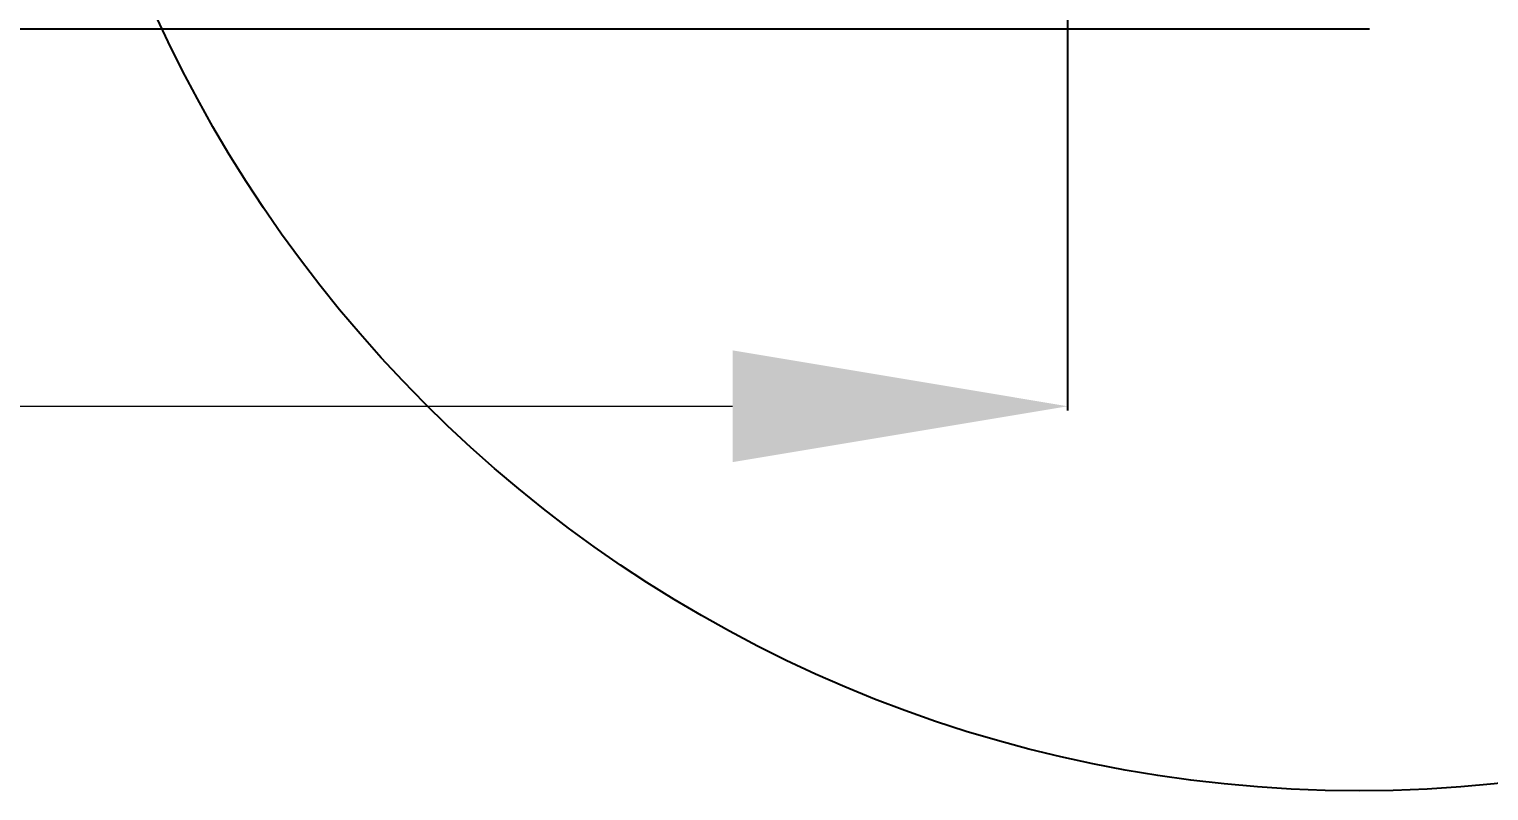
# Model space of a CAD drawing. Header units: millimetres. Extents: x -5505 to 394412, y -8522 to 584759.
# Drawn here: x 30469.4 to 30905, y 17606.4 to 17833.6 of the extents above; entities that cross this region are included whole.
import ezdxf

# ---------------------------------------------------------------- set-up
doc = ezdxf.new("R2010")
doc.units = ezdxf.units.MM
doc.styles.get("Standard").update_dxf_attribs({"font": 'arial.ttf'})
doc.dimstyles.new('COAD', dxfattribs={"dimtxt": 100, "dimasz": 100, "dimexe": 1.25, "dimexo": 0.625, "dimtad": 1, "dimtxsty": 'Standard', "dimcen": 0, "dimclrd": 161, "dimclre": 161, "dimclrt": 6, "dimadec": 0, "dimazin": 0, "dimtfac": 1, "dimtmove": 0, "dimatfit": 3, "dimfxl": 0, "dimlwd": 5, "dimarcsym": 0})

# ---------------------------------------------------------------- blocks, each defined once
blk = doc.blocks.new('C-1S UP RIGHT')
blk.add_line((120.12, -267.16), (-501.68, -267.16))
blk = doc.blocks.new('arrow_C')
blk.add_circle((0, 0), 394.36)
blk = doc.blocks.new('*D254')
at = {"color": 161, "linetype": 'Continuous', "lineweight": -2, "transparency": 16777216}
for p, q in [((28719.33, 17907.46), (28719.33, 17719.82)), ((30779.34, 17907.46), (30779.34, 17719.82))]:
    blk.add_line(p, q, dxfattribs=at)
at = {"color": 161, "linetype": 'Continuous', "lineweight": 5, "transparency": 16777216}
blk.add_line((28819.33, 17721.07), (30679.34, 17721.07), dxfattribs=at)
at = {"color": 161, "transparency": 16777216}
for points in [[(28819.33, 17737.74), (28819.33, 17704.4), (28719.33, 17721.07)], [(30679.34, 17737.74), (30679.34, 17704.4), (30779.34, 17721.07)]]:
    blk.add_solid(points, dxfattribs=at)
at = {"color": 6, "transparency": 16777216, "insert": (29749.34, 17772.75), "char_height": 100, "attachment_point": 5}
blk.add_mtext('2060', dxfattribs=at)

msp = doc.modelspace()

# ---------------------------------------------------------------- block references
for name, p in [('arrow_C', (30866.336, 18000.713)), ('arrow_C', (30866.336, 18000.713)), ('C-1S UP RIGHT', (30749.336, 18100.713)), ('C-1S UP RIGHT', (30749.336, 18100.713))]:
    msp.add_blockref(name, p)

# ---------------------------------------------------------------- dimensions: what is measured, and where the dimension line sits
dim = msp.add_linear_dim(base=(30779.338, 17721.071), p1=(28719.334, 17908.084), p2=(30779.338, 17908.084), dimstyle='COAD')
dim.commit()
dim.dimension.update_dxf_attribs({"geometry": '*D254', "text_midpoint": (29749.336, 17772.753)})

doc.saveas('drawing.dxf')
